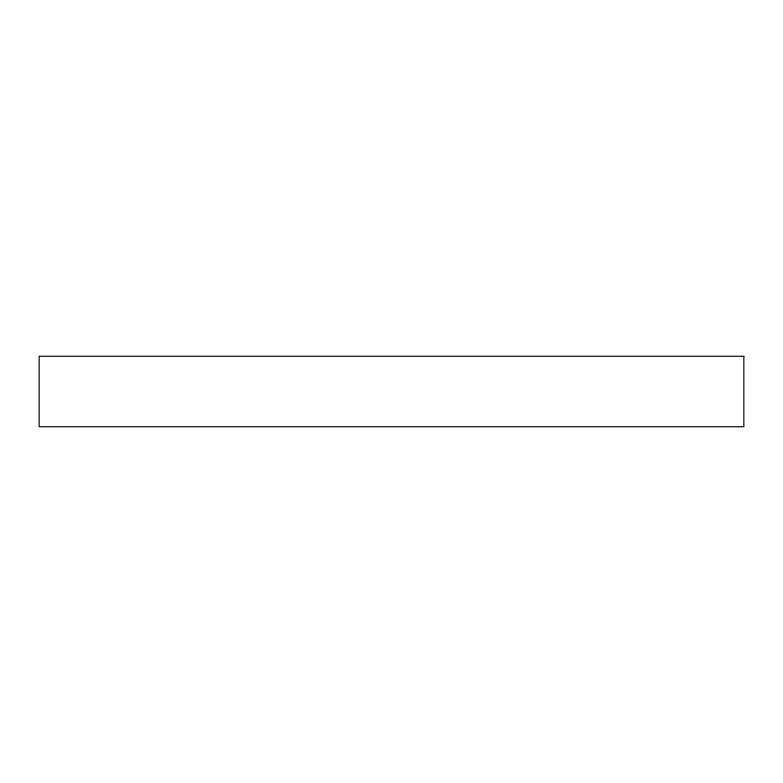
<?xml version="1.0" encoding="UTF-8"?>
<svg xmlns="http://www.w3.org/2000/svg" width="783" height="783" viewBox="0 0 783 783"><rect width="100%" height="100%" fill="white"/><g stroke="black" fill="none" stroke-linecap="round" stroke-linejoin="round"><path stroke-width="1.17" d="M743.85 356.265L39.15 356.265L39.15 426.735L743.85 426.735L743.85 356.265"/></g></svg>
